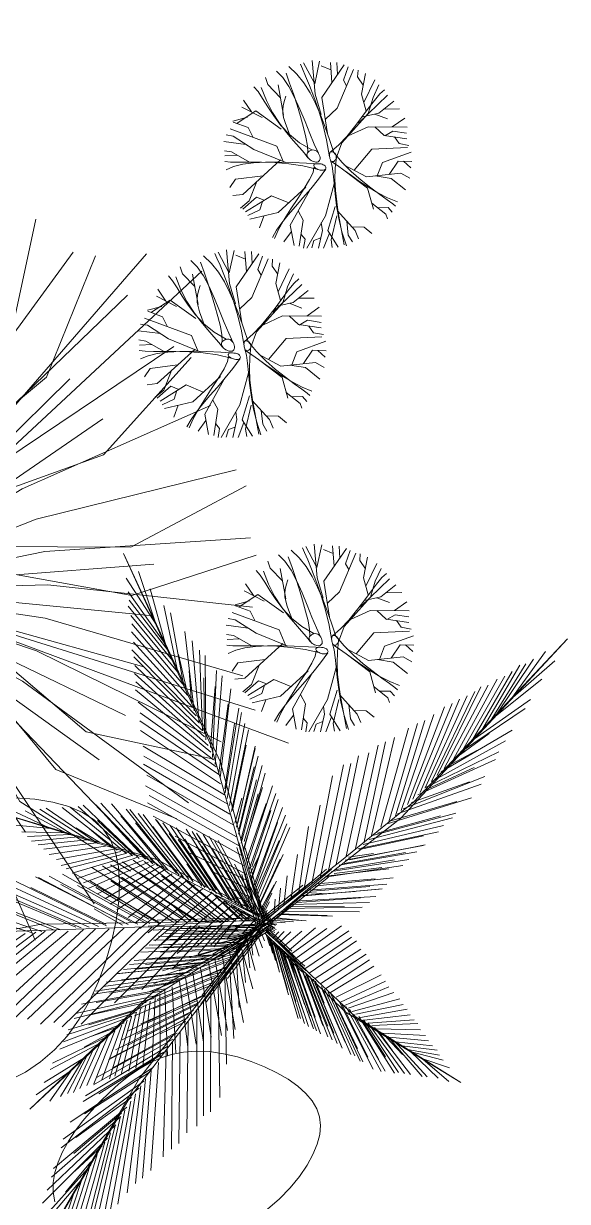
# Model space of a CAD drawing. Header units: metres. Extents: x 2 to 659295185, y -28 to 1124222152.
# Drawn here: x 658249.506 to 658249.857, y 1124156.522 to 1124157.282 of the extents above; entities that cross this region are included whole.
import ezdxf

# ---------------------------------------------------------------- set-up
doc = ezdxf.new("R2010")
doc.units = ezdxf.units.M
doc.header["$MEASUREMENT"] = 0
doc.linetypes.add('0', pattern=[0])
doc.layers.get('0').update_dxf_attribs({"linetype": 'CONTINUOUS'})
doc.layers.add('DPIC_Poligonal P1', color=7, linetype='CONTINUOUS', lineweight=50, true_color=0x46387c)

# ---------------------------------------------------------------- blocks, each defined once
blk = doc.blocks.new('JUNIPER1')
at = {"color": 104, "linetype": 'Continuous', "lineweight": 0}
for p, q in [((0.1128, 0.8098), (0.1066, 0.9591)), ((0.1137, 0.8205), (0.1389, 0.9555)), ((0.1065, 0.7399), (0.0873, 0.9053)), ((0.1082, 0.7585), (0.0949, 0.9258)), ((0.1077, 0.7531), (0.1421, 0.9)), ((0.1005, 0.6775), (0.0728, 0.8698)), ((0.1037, 0.7101), (0.0782, 0.8934)), ((0.097, 0.6428), (0.0652, 0.8493)), ((0.1, 0.6726), (0.1502, 0.8436)), ((0.0934, 0.6107), (0.0555, 0.8321)), ((0.0964, 0.6378), (0.1545, 0.818)), ((0.0869, 0.5542), (0.0354, 0.7921)), ((0.0899, 0.5785), (0.0472, 0.8063)), ((0.082, 0.5142), (0.023, 0.7534)), ((0.0846, 0.5356), (0.0306, 0.7739)), ((0.0886, 0.5678), (0.162, 0.7562)), ((0.0795, 0.4954), (0.0132, 0.7361)), ((0.0843, 0.5331), (0.1657, 0.7253)), ((0.0736, 0.4526), (-0.0041, 0.6984)), ((0.0762, 0.4714), (0.0057, 0.7157)), ((0.0996, 0.631), (0.1228, 0.7147)), ((0.0704, 0.4315), (-0.013, 0.6673)), ((0.0784, 0.4875), (0.1744, 0.6742)), ((0.0817, 0.5116), (0.1694, 0.6944)), ((0.0675, 0.4128), (-0.0212, 0.6415)), ((0.0921, 0.5883), (0.1249, 0.6632)), ((0.0641, 0.3915), (-0.031, 0.6242)), ((0.0714, 0.4381), (0.1797, 0.6252)), ((0.0837, 0.504), (0.146, 0.6265)), ((0.0566, 0.3686), (-0.0413, 0.6015)), ((0.0685, 0.4195), (0.1847, 0.605)), ((0.0786, 0.4632), (0.1587, 0.5915)), ((0.0516, 0.3386), (-0.0537, 0.5628)), ((0.0627, 0.3822), (0.1871, 0.5634)), ((0.0402, 0.2885), (-0.0738, 0.5229)), ((0.0468, 0.3152), (-0.0641, 0.5402)), ((0.066, 0.396), (0.1644, 0.5346)), ((0.0343, 0.2597), (-0.08, 0.4939)), ((0.053, 0.3265), (0.1812, 0.496)), ((0.0557, 0.3424), (0.1804, 0.5099)), ((-0.6926, 0.4194), (-0.8014, 0.4911)), ((-0.636, 0.3902), (-0.7521, 0.4753)), ((-0.5686, 0.3548), (-0.7002, 0.4642)), ((0.0276, 0.2284), (-0.0953, 0.4723)), ((0.0494, 0.308), (0.1751, 0.467)), ((0.0595, 0.3518), (0.1544, 0.4819)), ((-0.6836, 0.4147), (-0.8156, 0.4595)), ((-0.6405, 0.3926), (-0.7906, 0.4362)), ((-0.5395, 0.3393), (-0.6765, 0.4599)), ((-0.4813, 0.3074), (-0.6202, 0.4463)), ((-0.4525, 0.2912), (-0.592, 0.4395)), ((0.0222, 0.2049), (-0.0986, 0.4455)), ((0.0464, 0.2922), (0.1752, 0.4478)), ((-0.6249, 0.3845), (-0.7754, 0.4215)), ((-0.6, 0.3715), (-0.7682, 0.4083)), ((-0.4348, 0.2812), (-0.5639, 0.4327)), ((-0.4149, 0.2696), (-0.5446, 0.4309)), ((-0.3743, 0.2456), (-0.5001, 0.4195)), ((-0.3591, 0.2363), (-0.4808, 0.4177)), ((-0.3287, 0.2177), (-0.4438, 0.4059)), ((0.0152, 0.1814), (-0.1105, 0.4314)), ((0.0501, 0.2928), (0.1525, 0.4169)), ((-0.5727, 0.357), (-0.7495, 0.3946)), ((-0.5437, 0.3416), (-0.7343, 0.3799)), ((-0.5326, 0.3402), (-0.5974, 0.3924)), ((-0.498, 0.318), (-0.5519, 0.3769)), ((-0.4275, 0.2807), (-0.5128, 0.3857)), ((-0.3937, 0.2615), (-0.4779, 0.3867)), ((-0.2964, 0.197), (-0.3995, 0.3808)), ((-0.2836, 0.1887), (-0.3872, 0.3769)), ((0.0098, 0.1534), (-0.1151, 0.3939)), ((0.0381, 0.25), (0.1664, 0.3974)), ((0.0457, 0.2576), (0.1693, 0.4023)), ((-0.5169, 0.327), (-0.7226, 0.3642)), ((-0.3396, 0.2257), (-0.4265, 0.373)), ((-0.2686, 0.1788), (-0.3641, 0.3607)), ((-0.256, 0.1704), (-0.3473, 0.3543)), ((0.0293, 0.2078), (0.1604, 0.3493)), ((0.0343, 0.2315), (0.1637, 0.376)), ((0.0417, 0.2426), (0.1431, 0.3579)), ((-0.4902, 0.3124), (-0.7029, 0.347)), ((-0.4701, 0.3011), (-0.6947, 0.3301)), ((-0.4547, 0.2924), (-0.6805, 0.319)), ((-0.3033, 0.204), (-0.384, 0.3448)), ((-0.2552, 0.1743), (-0.3281, 0.3207)), ((-0.2261, 0.1578), (-0.3097, 0.3328)), ((-0.222, 0.1475), (-0.3065, 0.3281)), ((0.0247, 0.1866), (0.1577, 0.3278)), ((0.0321, 0.2152), (0.1329, 0.3261)), ((-0.4369, 0.2824), (-0.6653, 0.3043)), ((-0.2072, 0.1373), (-0.2887, 0.3181)), ((-0.2144, 0.1487), (-0.28, 0.2909)), ((-0.1883, 0.1241), (-0.2666, 0.3055)), ((-0.1714, 0.1122), (-0.2489, 0.2955)), ((0.0043, 0.1296), (-0.0943, 0.3185)), ((0.0248, 0.1896), (0.136, 0.3007)), ((0.0373, 0.2075), (0.1204, 0.2925)), ((0.0399, 0.261), (0.0829, 0.3067)), ((-0.4214, 0.2734), (-0.6536, 0.2885)), ((-0.4017, 0.2619), (-0.6384, 0.2738)), ((-0.1939, 0.1295), (-0.2558, 0.2697)), ((-0.1741, 0.1133), (-0.2327, 0.2641)), ((-0.1444, 0.0927), (-0.2153, 0.2826)), ((-0.132, 0.0838), (-0.1976, 0.2726)), ((-0.1133, 0.0701), (-0.1843, 0.265)), ((0.0135, 0.1368), (0.1553, 0.268)), ((0.017, 0.1524), (0.158, 0.2894)), ((-0.3862, 0.2528), (-0.6266, 0.2581)), ((-0.3689, 0.2423), (-0.6026, 0.2384)), ((-0.3537, 0.233), (-0.583, 0.2211)), ((-0.1853, 0.1322), (-0.2309, 0.2456)), ((-0.1515, 0.0979), (-0.2012, 0.2388)), ((-0.1127, 0.0686), (-0.1815, 0.2577)), ((-0.132, 0.0945), (-0.181, 0.2323)), ((-0.0988, 0.0594), (-0.1631, 0.2561)), ((-0.0885, 0.0516), (-0.1454, 0.2461)), ((0.0002, 0.1133), (-0.0841, 0.2589)), ((0.0068, 0.1121), (0.1478, 0.2465)), ((0.0079, 0.1132), (0.1533, 0.2519)), ((0.0191, 0.1615), (0.1247, 0.2601)), ((0.0228, 0.1405), (0.126, 0.2373)), ((-0.3363, 0.2223), (-0.5712, 0.2054)), ((-0.3189, 0.2068), (-0.5551, 0.1871)), ((-0.2311, 0.1531), (-0.2561, 0.2123)), ((-0.0969, 0.0671), (-0.1498, 0.2197)), ((-0.0762, 0.0425), (-0.1302, 0.2314)), ((-0.067, 0.0355), (-0.1183, 0.2292)), ((-0.0245, 0.0049), (0.0159, 0.2049)), ((-0.0147, 0.0125), (0.0256, 0.2125)), ((0.0004, 0.0816), (0.1501, 0.2059)), ((0.0036, 0.0948), (0.1528, 0.2273)), ((0.0087, 0.1164), (0.1054, 0.2053)), ((-0.2945, 0.1914), (-0.5257, 0.1613)), ((-0.2758, 0.1786), (-0.5095, 0.143)), ((-0.1159, 0.0719), (-0.1602, 0.2005)), ((-0.0813, 0.0432), (-0.1196, 0.1876)), ((-0.0061, 0.0909), (-0.0625, 0.1888)), ((-0.0034, 0.0661), (0.1425, 0.1855)), ((0.011, 0.0955), (0.1256, 0.2013)), ((-0.2548, 0.1628), (-0.4978, 0.1272)), ((-0.2318, 0.147), (-0.4747, 0.1111)), ((-0.0577, 0.0286), (-0.0903, 0.1661)), ((-0.0602, 0.0338), (-0.0887, 0.1525)), ((-0.0312, 0.0038), (0.0052, 0.1544)), ((-0.0063, 0.0543), (0.1447, 0.1727)), ((-0.0045, 0.0715), (0.108, 0.1597)), ((0.013, 0.1289), (0.0538, 0.1569)), ((-0.2069, 0.1294), (-0.4611, 0.0882)), ((-0.1883, 0.1159), (-0.4389, 0.0756)), ((-0.0313, 0.0167), (-0.1739, 0.1214)), ((-0.1252, 0.0806), (-0.1357, 0.1316)), ((-0.0112, 0.0696), (-0.0495, 0.1314)), ((-0.0355, 0.0047), (-0.0057, 0.1374)), ((-0.0104, 0.0117), (0.0097, 0.1201)), ((-0.0091, 0.0425), (0.0994, 0.1227)), ((-0.0055, 0.0469), (0.0881, 0.1163)), ((0.0923, -0.0174), (0.1316, 0.1182)), ((0.1097, -0.0181), (0.1533, 0.1193)), ((-0.1702, 0.1008), (-0.4307, 0.0588)), ((-0.0616, 0.0072), (-0.2607, 0.0877)), ((-0.0494, 0.0092), (-0.2425, 0.0882)), ((-0.0402, 0.0107), (-0.2369, 0.0941)), ((-0.0302, 0.0002), (-0.1904, 0.1095)), ((-0.0452, 0.0192), (-0.0627, 0.1048)), ((-0.0501, 0.0306), (-0.0608, 0.0942)), ((-0.0153, 0.0534), (-0.0437, 0.0973)), ((0.0769, -0.016), (0.1074, 0.0909)), ((0.126, -0.0208), (0.1681, 0.1114)), ((0.1412, -0.0221), (0.1836, 0.1122)), ((0.1612, -0.0236), (0.2043, 0.1024)), ((0.1794, -0.0246), (0.2227, 0.1012)), ((0.1969, -0.0265), (0.2376, 0.0954)), ((0.2117, -0.0274), (0.2556, 0.0898)), ((-0.1477, 0.0857), (-0.3997, 0.0412)), ((-0.1289, 0.0721), (-0.3269, 0.0366)), ((-0.1167, -0.0022), (-0.3156, 0.0671)), ((-0.1046, -0.0001), (-0.301, 0.0718)), ((-0.0863, 0.0031), (-0.29, 0.0754)), ((-0.0847, 0.0026), (-0.2823, 0.0728)), ((-0.0719, 0.0055), (-0.2754, 0.0829)), ((-0.1161, 0.0623), (-0.2716, 0.0265)), ((-0.1146, 0.0062), (-0.2584, 0.0581)), ((-0.0786, 0.0113), (-0.2373, 0.0695)), ((-0.0516, 0.0066), (-0.1983, 0.0687)), ((-0.031, 0.0122), (-0.1695, 0.0738)), ((-0.0366, 0.0138), (-0.1563, 0.0667)), ((-0.0316, -0.007), (-0.1502, 0.0814)), ((-0.0338, -0.0111), (-0.1391, 0.0645)), ((-0.0313, 0.0167), (-0.1187, 0.0742)), ((-0.0405, 0.0176), (-0.0525, 0.0745)), ((-0.0183, 0.0402), (-0.0372, 0.0686)), ((-0.013, 0.0266), (0.0555, 0.0737)), ((-0.0048, 0.0355), (0.0469, 0.0681)), ((0.0661, -0.0148), (0.0843, 0.0745)), ((0.2299, -0.0275), (0.2829, 0.0847)), ((0.2463, -0.0308), (0.301, 0.0791)), ((0.259, -0.0307), (0.3159, 0.0733)), ((0.2702, -0.0306), (0.3341, 0.0699)), ((0.2829, -0.0304), (0.3554, 0.0667)), ((0.2939, -0.0301), (0.3703, 0.0609)), ((-0.2224, -0.0238), (-0.4218, 0.0297)), ((-0.2018, -0.0132), (-0.3905, 0.0397)), ((-0.1909, -0.0168), (-0.3852, 0.0389)), ((-0.177, -0.0139), (-0.3706, 0.0437)), ((-0.1591, -0.0103), (-0.3523, 0.0496)), ((-0.1898, -0.0115), (-0.3426, 0.0329)), ((-0.1429, -0.0071), (-0.3376, 0.0544)), ((-0.1658, -0.0104), (-0.3155, 0.035)), ((-0.1447, -0.0081), (-0.3035, 0.0457)), ((-0.1657, -0.0037), (-0.2855, 0.0358)), ((-0.1237, -0.0035), (-0.2704, 0.0497)), ((-0.0888, 0.0027), (-0.2224, 0.0519)), ((-0.0987, 0.0482), (-0.2032, 0.0244)), ((-0.0819, 0.0357), (-0.1488, 0.018)), ((-0.0184, 0.0142), (-0.1039, 0.0542)), ((-0.0305, 0.018), (-0.0934, 0.0491)), ((-0.0156, 0.0161), (-0.0724, 0.0425)), ((-0.0096, 0.0158), (-0.0514, 0.0358)), ((-0.036, 0.0126), (-0.0441, 0.0547)), ((-0.028, 0.0055), (-0.0358, 0.035)), ((-0.0005, 0.0165), (-0.0305, 0.0292)), ((-0.0156, 0.0151), (0.0183, 0.0377)), ((0.0508, -0.0126), (0.0632, 0.0473)), ((0.308, -0.0296), (0.3854, 0.0574)), ((0.3191, -0.0292), (0.4003, 0.0516)), ((0.3314, -0.0285), (0.4154, 0.048)), ((0.3422, -0.028), (0.4277, 0.0465)), ((0.3562, -0.0272), (0.4424, 0.0385)), ((0.3746, -0.0258), (0.4606, 0.0351)), ((0.3929, -0.0245), (0.4755, 0.0294)), ((-0.2882, -0.0398), (-0.4987, 0.0019)), ((-0.2593, -0.0325), (-0.4621, 0.0138)), ((-0.2478, -0.0296), (-0.4547, 0.019)), ((-0.2341, -0.0264), (-0.4328, 0.0234)), ((-0.2679, -0.0325), (-0.4238, 0.0019)), ((-0.2259, -0.021), (-0.3846, 0.0214)), ((-0.1988, -0.019), (-0.2617, 0.0009)), ((-0.0089, 0.0174), (-0.1587, -0.0148)), ((-0.012, 0.0211), (-0.1522, -0.0032)), ((-0.0997, 0.0022), (-0.1505, 0.026)), ((0.0038, 0.012), (-0.146, -0.0202)), ((-0.0693, 0.0261), (-0.1172, 0.0123)), ((0.0102, 0.0069), (-0.1077, -0.0125)), ((-0.012, 0.0211), (-0.0917, 0.0023)), ((-0.0588, 0.0185), (-0.09, 0.009)), ((0.0133, 0.0032), (-0.0886, -0.0158)), ((-0.0243, 0.0001), (-0.0734, -0.1334)), ((-0.0195, 0.001), (-0.0665, -0.1448)), ((-0.0085, 0.0093), (-0.0555, -0.1365)), ((-0.0448, 0.0018), (-0.0479, -0.0491)), ((-0.0243, 0.0001), (-0.0478, -0.0783)), ((-0.0009, 0.0123), (-0.0431, -0.0995)), ((-0.0146, 0.0078), (-0.0405, -0.0118)), ((-0.032, 0.0037), (-0.0332, -0.0334)), ((0.0039, 0.0131), (-0.0307, -0.0847)), ((-0.0218, 0.0056), (-0.0221, -0.0189)), ((-0.019, 0.0045), (0.0039, 0.0225)), ((-0.0112, 0.0003), (0.0743, -0.0067)), ((0.0176, -0.0092), (0.0196, 0.0103)), ((0.0262, -0.0099), (0.0297, 0.0195)), ((0.0368, -0.0111), (0.043, 0.0289)), ((0.4125, -0.0228), (0.4906, 0.0258)), ((0.4309, -0.0211), (0.5059, 0.0244)), ((0.4476, -0.0195), (0.5177, 0.0185)), ((0.458, -0.0184), (0.5328, 0.0149)), ((0.4865, -0.0154), (0.5571, 0.0097)), ((-0.3279, -0.0508), (-0.5281, -0.0241)), ((-0.3147, -0.0471), (-0.5207, -0.0135)), ((-0.299, -0.0416), (-0.4627, -0.0071)), ((-0.215, -0.0276), (-0.2534, -0.1954)), ((-0.053, -0.0098), (-0.2416, -0.178)), ((-0.057, -0.0056), (-0.2336, -0.1528)), ((-0.1933, -0.023), (-0.2314, -0.1909)), ((-0.0369, -0.0098), (-0.2255, -0.178)), ((-0.1695, -0.0183), (-0.2059, -0.1963)), ((-0.1514, -0.0151), (-0.1876, -0.1903)), ((-0.0289, -0.014), (-0.1774, -0.1359)), ((-0.065, -0.0225), (-0.173, -0.0159)), ((-0.1318, -0.0131), (-0.1694, -0.1953)), ((-0.0803, -0.025), (-0.1598, -0.017)), ((-0.057, -0.0056), (-0.1573, -0.0981)), ((-0.0249, -0.0182), (-0.1533, -0.1275)), ((-0.0261, -0.0207), (-0.1486, -0.1099)), ((-0.1111, -0.0084), (-0.1437, -0.1869)), ((-0.0302, -0.0248), (-0.1359, -0.102)), ((-0.0614, -0.017), (-0.1333, -0.0131)), ((-0.0927, -0.0051), (-0.1179, -0.1457)), ((-0.0538, -0.0131), (-0.1068, -0.0091)), ((-0.0216, -0.0089), (-0.0989, -0.0629)), ((-0.0798, -0.0032), (-0.0922, -0.1182)), ((-0.0308, -0.0175), (-0.0892, -0.0563)), ((-0.0425, -0.0052), (-0.0803, -0.0052)), ((-0.0217, -0.0054), (-0.073, -0.0415)), ((-0.0615, -0.001), (-0.07, -0.0782)), ((-0.0185, -0.0004), (-0.0568, -0.0266)), ((-0.0284, -0.0234), (-0.0557, -0.0582)), ((-0.0277, -0.011), (-0.0455, -0.0375)), ((-0.0343, -0.0214), (-0.0318, -0.2283)), ((-0.0343, -0.0214), (-0.0277, -0.144)), ((-0.0299, -0.021), (-0.0209, -0.2482)), ((-0.0223, -0.0098), (-0.0133, -0.2369)), ((-0.0192, -0.0259), (0.0123, -0.0454)), ((-0.0161, -0.0065), (-0.0151, -0.1794)), ((-0.0158, -0.0161), (0.0053, -0.0286)), ((-0.004, -0.0088), (0.1219, -0.0156)), ((-0.0007, -0.0133), (0.0231, -0.03)), ((0.0061, -0.0158), (0.132, -0.0226)), ((0.0068, -0.0147), (0.04, -0.0398)), ((0.0085, -0.0195), (0.1259, -0.0305)), ((0.0085, -0.0195), (0.0756, -0.0217)), ((0.0117, -0.0163), (0.0568, -0.0497)), ((0.0142, -0.0154), (0.082, -0.0659)), ((0.024, -0.021), (0.0737, -0.0595)), ((0.0247, -0.0165), (0.1348, -0.0958)), ((0.0292, -0.0189), (0.1244, -0.0873)), ((0.0324, -0.0173), (0.1891, -0.1267)), ((0.0402, -0.0181), (0.194, -0.1232)), ((0.0422, -0.0165), (0.1589, -0.098)), ((0.0504, -0.0191), (0.2091, -0.1267)), ((0.059, -0.02), (0.2216, -0.1261)), ((0.0641, -0.0261), (0.1911, -0.1071)), ((0.0697, -0.0204), (0.228, -0.1195)), ((0.071, -0.0212), (0.2342, -0.1233)), ((0.0731, -0.0214), (0.18, -0.0898)), ((0.0821, -0.0234), (0.1225, -0.0534)), ((0.0864, -0.0227), (0.2435, -0.1228)), ((0.0965, -0.0235), (0.2559, -0.1221)), ((0.1023, -0.024), (0.2198, -0.0984)), ((0.1185, -0.0253), (0.2749, -0.1168)), ((0.12, -0.025), (0.2473, -0.1024)), ((0.132, -0.0263), (0.2874, -0.1162)), ((0.1376, -0.0277), (0.258, -0.0965)), ((0.1471, -0.0273), (0.3029, -0.1154)), ((0.1588, -0.028), (0.3153, -0.1147)), ((0.1655, -0.028), (0.216, -0.0576)), ((0.33, -0.0286), (0.4785, -0.0705)), ((0.35, -0.0275), (0.4915, -0.0633)), ((0.3626, -0.0277), (0.4212, -0.045)), ((0.3887, -0.0282), (0.4455, -0.0363)), ((0.3901, -0.0247), (0.5176, -0.0489)), ((0.4097, -0.023), (0.5275, -0.0419)), ((0.455, -0.0187), (0.5505, -0.0276)), ((0.4925, -0.0147), (0.5761, -0.0176)), ((-0.3791, -0.0663), (-0.5593, -0.0548)), ((-0.3624, -0.0612), (-0.5519, -0.0442)), ((-0.3765, -0.0622), (-0.5001, -0.0517)), ((-0.3486, -0.0531), (-0.4907, -0.0301)), ((-0.3512, -0.0578), (-0.4323, -0.1936)), ((-0.3382, -0.0538), (-0.4141, -0.1959)), ((-0.3232, -0.0495), (-0.3885, -0.193)), ((-0.3099, -0.0458), (-0.3666, -0.1913)), ((-0.2948, -0.0416), (-0.3483, -0.1935)), ((-0.104, -0.0544), (-0.348, -0.0593)), ((-0.0924, -0.0449), (-0.3411, -0.0449)), ((-0.2751, -0.0403), (-0.3264, -0.1946)), ((-0.2536, -0.0346), (-0.2935, -0.1921)), ((-0.236, -0.0309), (-0.2716, -0.1931)), ((-0.0808, -0.0354), (-0.2559, -0.0304)), ((-0.0879, -0.0369), (-0.2392, -0.0329)), ((-0.0371, -0.0498), (-0.2063, -0.1819)), ((-0.0294, -0.0295), (-0.2, -0.1582)), ((-0.0327, -0.0382), (-0.1976, -0.1659)), ((-0.0315, -0.0414), (-0.1587, -0.1373)), ((-0.0281, -0.0549), (-0.1137, -0.1746)), ((-0.082, -0.0511), (-0.0832, -0.1172)), ((-0.0282, -0.0366), (-0.083, -0.1084)), ((-0.034, -0.0487), (-0.0761, -0.0998)), ((-0.0692, -0.0402), (-0.0694, -0.0835)), ((-0.0297, -0.031), (-0.0659, -0.079)), ((-0.0299, -0.0537), (0.0327, -0.0997)), ((-0.0239, -0.0379), (0.0186, -0.066)), ((-0.0199, -0.0496), (0.0053, -0.0742)), ((0.0942, -0.0299), (0.2092, -0.1026)), ((0.1371, -0.033), (0.2332, -0.0906)), ((0.1575, -0.032), (0.2805, -0.1007)), ((0.1675, -0.0333), (0.3196, -0.1165)), ((0.1853, -0.0293), (0.3461, -0.1153)), ((0.1879, -0.0322), (0.316, -0.1006)), ((0.195, -0.0297), (0.3556, -0.1127)), ((0.2066, -0.0301), (0.3741, -0.1139)), ((0.2163, -0.0303), (0.3805, -0.1114)), ((0.2234, -0.0322), (0.3497, -0.0936)), ((0.2407, -0.0308), (0.4115, -0.1098)), ((0.2497, -0.0317), (0.3825, -0.0948)), ((0.2631, -0.0307), (0.4308, -0.1023)), ((0.2742, -0.0306), (0.4376, -0.0954)), ((0.2914, -0.0332), (0.4072, -0.0825)), ((0.3034, -0.0298), (0.4587, -0.0845)), ((0.3151, -0.032), (0.4165, -0.0673)), ((0.3176, -0.0293), (0.4655, -0.0777)), ((-0.4174, -0.0789), (-0.5887, -0.0807)), ((-0.3937, -0.0711), (-0.574, -0.0677)), ((-0.4247, -0.0813), (-0.52, -0.1894)), ((-0.4323, -0.0827), (-0.5034, -0.0805)), ((-0.4082, -0.0759), (-0.5017, -0.1944)), ((-0.3955, -0.0717), (-0.4871, -0.1924)), ((-0.3809, -0.0669), (-0.4688, -0.1919)), ((-0.3679, -0.0629), (-0.4506, -0.1941)), ((-0.1324, -0.0777), (-0.3895, -0.0931)), ((-0.1194, -0.067), (-0.3711, -0.0738)), ((-0.1408, -0.0725), (-0.3414, -0.0884)), ((-0.1068, -0.0606), (-0.2922, -0.0606)), ((-0.0458, -0.0732), (-0.2103, -0.2135)), ((-0.0408, -0.0595), (-0.2095, -0.197)), ((-0.0446, -0.072), (-0.2042, -0.2081)), ((-0.0491, -0.0624), (-0.1788, -0.1708)), ((-0.0467, -0.0755), (-0.1561, -0.1667)), ((-0.0281, -0.0685), (-0.1455, -0.2424)), ((-0.028, -0.082), (-0.1403, -0.2554)), ((-0.1191, -0.0813), (-0.1293, -0.2234)), ((-0.0306, -0.0607), (-0.1044, -0.1643)), ((-0.0981, -0.064), (-0.1017, -0.1558)), ((-0.0517, -0.0852), (-0.0978, -0.1174)), ((-0.0419, -0.0828), (0.0672, -0.175)), ((-0.0371, -0.0707), (0.0563, -0.1389)), ((-0.0196, -0.0647), (0.0184, -0.103)), ((-0.0196, -0.0833), (0.0322, -0.1377)), ((-0.4876, -0.1036), (-0.6291, -0.1185)), ((-0.4645, -0.0953), (-0.6181, -0.1067)), ((-0.5125, -0.1128), (-0.5967, -0.1926)), ((-0.4909, -0.1048), (-0.5784, -0.1894)), ((-0.4679, -0.0964), (-0.5601, -0.1889)), ((-0.4463, -0.0889), (-0.5419, -0.1911)), ((-0.4633, -0.0905), (-0.5314, -0.0989)), ((-0.1735, -0.1118), (-0.4217, -0.1317)), ((-0.1504, -0.0926), (-0.4079, -0.1172)), ((-0.1484, -0.0924), (-0.3981, -0.1161)), ((-0.1863, -0.1082), (-0.3679, -0.1241)), ((-0.1536, -0.0952), (-0.3225, -0.1082)), ((-0.1673, -0.1042), (-0.2317, -0.1003)), ((-0.0564, -0.1022), (-0.2159, -0.2398)), ((-0.0523, -0.0906), (-0.2127, -0.2248)), ((-0.1585, -0.1119), (-0.1892, -0.3778)), ((-0.0627, -0.0962), (-0.1795, -0.1947)), ((-0.0588, -0.1088), (-0.1783, -0.2093)), ((-0.1422, -0.0988), (-0.1569, -0.3102)), ((-0.0279, -0.0999), (-0.1427, -0.2797)), ((-0.0279, -0.115), (-0.1402, -0.3035)), ((-0.0257, -0.0874), (-0.1132, -0.2171)), ((-0.0482, -0.1004), (0.09, -0.2179)), ((-0.0195, -0.1078), (0.0585, -0.1953)), ((-0.5848, -0.1404), (-0.6842, -0.1638)), ((-0.5778, -0.1377), (-0.6588, -0.191)), ((-0.5408, -0.1234), (-0.6548, -0.1433)), ((-0.5443, -0.1248), (-0.6295, -0.1897)), ((-0.5321, -0.1202), (-0.6113, -0.1892)), ((-0.1887, -0.1247), (-0.4401, -0.151)), ((-0.1975, -0.1321), (-0.383, -0.1479)), ((-0.1816, -0.1314), (-0.2214, -0.4694)), ((-0.0707, -0.1429), (-0.2191, -0.2803)), ((-0.0653, -0.1273), (-0.2159, -0.2652)), ((-0.0654, -0.1294), (-0.1913, -0.24)), ((-0.0277, -0.1361), (-0.1348, -0.3301)), ((-0.0268, -0.1345), (-0.1309, -0.3226)), ((-0.0348, -0.118), (-0.1202, -0.2672)), ((-0.0276, -0.1398), (-0.0998, -0.2652)), ((-0.0627, -0.1386), (0.071, -0.2576)), ((-0.0545, -0.1207), (0.0844, -0.2443)), ((-0.0201, -0.1338), (0.0961, -0.2638)), ((-0.2421, -0.1703), (-0.4862, -0.2089)), ((-0.2218, -0.1527), (-0.4678, -0.1896)), ((-0.2241, -0.1558), (-0.4246, -0.1796)), ((-0.2506, -0.1637), (-0.4019, -0.1835)), ((-0.2324, -0.173), (-0.2767, -0.508)), ((-0.2078, -0.1551), (-0.2536, -0.5032)), ((-0.0809, -0.1738), (-0.2263, -0.3142)), ((-0.0765, -0.1603), (-0.2231, -0.2991)), ((-0.0849, -0.1701), (-0.1998, -0.2802)), ((-0.0739, -0.1488), (-0.1881, -0.2558)), ((-0.0797, -0.1454), (-0.1738, -0.2294)), ((-0.0274, -0.1631), (-0.1329, -0.3479)), ((-0.0355, -0.1699), (-0.1119, -0.3059)), ((-0.0689, -0.156), (0.067, -0.2764)), ((-0.0288, -0.1545), (-0.0615, -0.1972)), ((-0.0202, -0.1526), (0.1203, -0.3246)), ((-0.2647, -0.1901), (-0.5092, -0.233)), ((-0.2808, -0.1954), (-0.4738, -0.2311)), ((-0.2506, -0.1756), (-0.4398, -0.2073)), ((-0.2553, -0.1923), (-0.2997, -0.5321)), ((-0.0895, -0.1814), (-0.2296, -0.3184)), ((-0.083, -0.1817), (-0.1317, -0.2262)), ((-0.0271, -0.181), (-0.1304, -0.3718)), ((-0.0269, -0.1913), (-0.1052, -0.33)), ((-0.0836, -0.2), (0.0425, -0.3171)), ((-0.0767, -0.1789), (0.0496, -0.2959)), ((-0.0198, -0.1798), (0.1585, -0.3991)), ((-0.296, -0.2073), (-0.5343, -0.2549)), ((-0.2822, -0.2056), (-0.5276, -0.2523)), ((-0.2922, -0.2152), (-0.3717, -0.2271)), ((-0.2852, -0.2182), (-0.3319, -0.5418)), ((-0.0983, -0.2294), (-0.2438, -0.3843)), ((-0.0906, -0.2045), (-0.2366, -0.3504)), ((-0.0941, -0.2159), (-0.2366, -0.3631)), ((-0.0947, -0.2061), (-0.2109, -0.3224)), ((-0.0263, -0.22), (-0.1209, -0.4129)), ((-0.0256, -0.2233), (-0.1064, -0.3771)), ((-0.0912, -0.2198), (0.0314, -0.3318)), ((-0.0183, -0.2115), (0.1629, -0.4408)), ((-0.3365, -0.2546), (-0.5875, -0.315)), ((-0.3219, -0.2412), (-0.5737, -0.2957)), ((-0.3262, -0.239), (-0.5268, -0.2826)), ((-0.3125, -0.2424), (-0.3596, -0.5659)), ((-0.1015, -0.2408), (-0.243, -0.3932)), ((-0.1058, -0.2483), (-0.2136, -0.366)), ((-0.0256, -0.2442), (-0.1183, -0.4368)), ((-0.1027, -0.2584), (0.0053, -0.38)), ((-0.0266, -0.2531), (-0.0974, -0.4034)), ((-0.0968, -0.2369), (0.0196, -0.3502)), ((-0.0335, -0.2464), (-0.0934, -0.3634)), ((-0.0195, -0.2389), (0.1549, -0.4596)), ((-0.3683, -0.2841), (-0.6243, -0.3536)), ((-0.3538, -0.2704), (-0.6151, -0.3392)), ((-0.3611, -0.2835), (-0.4102, -0.59)), ((-0.3389, -0.2639), (-0.3826, -0.5756)), ((-0.1097, -0.2695), (-0.251, -0.4309)), ((-0.1135, -0.2797), (-0.2252, -0.4043)), ((-0.0248, -0.2712), (-0.1152, -0.4665)), ((-0.1114, -0.2761), (-0.0065, -0.3984)), ((-0.0293, -0.2855), (-0.0996, -0.4407)), ((-0.019, -0.2658), (0.1581, -0.4894)), ((-0.4047, -0.3184), (-0.6704, -0.4019)), ((-0.3792, -0.2905), (-0.576, -0.346)), ((-0.3882, -0.3096), (-0.4517, -0.619)), ((-0.1165, -0.2961), (-0.2487, -0.4577)), ((-0.12, -0.3094), (-0.2432, -0.4693)), ((-0.1187, -0.3047), (-0.0271, -0.4329)), ((-0.1153, -0.2913), (-0.0176, -0.4131)), ((-0.0295, -0.3028), (-0.1143, -0.4965)), ((-0.024, -0.2922), (-0.1126, -0.4903)), ((-0.0231, -0.3047), (-0.0537, -0.367)), ((-0.018, -0.3015), (0.1485, -0.5174)), ((-0.4183, -0.3296), (-0.625, -0.3909)), ((-0.4321, -0.3452), (-0.5023, -0.6431)), ((-0.413, -0.3265), (-0.4793, -0.6335)), ((-0.1282, -0.3444), (-0.2377, -0.5001)), ((-0.1283, -0.3284), (-0.2193, -0.44)), ((-0.1256, -0.333), (-0.0485, -0.4712)), ((-0.1225, -0.3197), (-0.0374, -0.4565)), ((-0.022, -0.3402), (-0.109, -0.5471)), ((-0.0253, -0.3419), (-0.0945, -0.5069)), ((-0.0168, -0.3342), (0.1495, -0.5504)), ((-0.4547, -0.3674), (-0.7072, -0.4694)), ((-0.4381, -0.3511), (-0.698, -0.4453)), ((-0.4488, -0.3615), (-0.5299, -0.6624)), ((-0.1321, -0.3615), (-0.2322, -0.5117)), ((-0.1353, -0.3766), (-0.2283, -0.531)), ((-0.1343, -0.3571), (-0.2053, -0.459)), ((-0.1325, -0.3633), (-0.0682, -0.502)), ((-0.1295, -0.35), (-0.0572, -0.4873)), ((-0.0211, -0.358), (-0.1043, -0.5677)), ((-0.0168, -0.3649), (0.1443, -0.572)), ((-0.4676, -0.3802), (-0.5622, -0.6865)), ((-0.1403, -0.4009), (-0.2244, -0.5502)), ((-0.1384, -0.3914), (-0.0825, -0.5317)), ((-0.1356, -0.3784), (-0.0769, -0.518)), ((-0.02, -0.379), (-0.1033, -0.6007)), ((-0.0189, -0.3969), (-0.0992, -0.6154)), ((-0.0158, -0.3915), (0.1397, -0.5995)), ((-0.1445, -0.4157), (-0.182, -0.4762)), ((-0.1462, -0.4309), (-0.1054, -0.5648)), ((-0.1419, -0.4085), (-0.0959, -0.545)), ((-0.0203, -0.4082), (-0.0808, -0.5772)), ((-0.0134, -0.4253), (0.137, -0.6449)), ((-0.1498, -0.4499), (-0.2166, -0.5886)), ((-0.1532, -0.4465), (-0.1801, -0.5096)), ((-0.1504, -0.4534), (-0.1165, -0.5795)), ((-0.0161, -0.4418), (-0.0928, -0.6749)), ((-0.016, -0.4576), (-0.0778, -0.6369)), ((-0.0153, -0.4522), (0.1324, -0.6724)), ((-0.1541, -0.4741), (-0.2119, -0.6041)), ((-0.1547, -0.4776), (-0.1252, -0.5956)), ((-0.0128, -0.4836), (-0.0805, -0.7188)), ((-0.0134, -0.4761), (0.1271, -0.694)), ((-0.162, -0.5209), (-0.1418, -0.624)), ((-0.1586, -0.5002), (-0.1315, -0.613)), ((-0.0111, -0.5045), (-0.0708, -0.7389)), ((-0.0117, -0.497), (0.1253, -0.7242)), ((-0.0097, -0.5208), (0.1242, -0.7604)), ((-0.1635, -0.53), (-0.2033, -0.6387)), ((-0.1641, -0.5337), (-0.1505, -0.64)), ((-0.0121, -0.5337), (-0.0587, -0.6962)), ((-0.0077, -0.5417), (0.1189, -0.782)), ((-0.1708, -0.5766), (-0.2002, -0.6744)), ((-0.1696, -0.5692), (-0.164, -0.666)), ((-0.006, -0.5596), (-0.054, -0.7899)), ((-0.0072, -0.5791), (-0.038, -0.7299)), ((-0.0052, -0.5685), (0.1165, -0.8063)), ((-0.0034, -0.5866), (-0.0443, -0.81)), ((-0.0031, -0.5894), (0.1113, -0.8279)), ((-0.0008, -0.6104), (-0.0333, -0.842)), ((-0.0005, -0.6132), (0.1088, -0.8522)), ((0.0017, -0.6339), (0.1086, -0.8732)), ((0.0034, -0.649), (-0.0223, -0.874)), ((0.0047, -0.6609), (0.1005, -0.8921)), ((0.0049, -0.6721), (-0.0089, -0.7627)), ((0.0079, -0.7203), (0.0055, -0.8173)), ((0.009, -0.6965), (0.0987, -0.9223)), ((0.0126, -0.7266), (-0.0004, -0.9381)), ((0.0133, -0.7321), (0.0935, -0.9439)), ((0.0175, -0.765), (0.01, -0.9641)), ((0.0182, -0.7705), (0.091, -0.9682)), ((0.0229, -0.8065), (0.0914, -0.9952))]:
    blk.add_line(p, q, dxfattribs=at)
at = {"color": 100, "linetype": 'Continuous', "lineweight": 0}
for p, q in [((-0.0104, 0.0117), (0.0318, 0.1922)), ((-0.0335, 0.0127), (-0.1937, 0.122)), ((-0.0128, 0.0213), (0.0326, 0.0529)), ((-0.0117, -0.0061), (-0.0087, -0.1578)), ((-0.0089, -0.0034), (0.0898, -0.0134))]:
    blk.add_line(p, q, dxfattribs=at)
for points in [[(0.1296, 1.017), (0.0822, 0.4677), (0.0305, 0.2388), (-0.0283, -0.0013)], [(0.1296, 1.017), (0.0817, 0.4163), (-0.0198, -0.0013)], [(-0.8581, 0.5026), (-0.3518, 0.2486), (-0.0232, 0.0028)], [(-0.8581, 0.5026), (-0.3964, 0.2667), (-0.2149, 0.136), (-0.0261, -0.0058)], [(-0.9375, -0.9), (-0.45, -0.3375), (-0.0375, 0)], [(-0.7117, -0.1912), (-0.3241, -0.0354), (0.0034, 0.0178)], [(-0.7117, -0.1912), (-0.3542, -0.0517), (-0.178, -0.0193), (0.0107, 0.0109)], [(-0.1903, -0.712), (-0.1323, -0.3326), (-0.0723, -0.1638), (-0.0041, 0.0147)], [(-0.1903, -0.712), (-0.1314, -0.2984), (-0.0137, 0.0118)], [(-0.9375, -0.9), (-0.4878, -0.3885), (-0.266, -0.2003), (-0.0283, -0.0067)], [(0.0715, -1.1438), (-0.0263, -0.4843), (-0.0283, -0.0046)], [(0.0715, -1.1438), (-0.0145, -0.5396), (-0.0194, -0.2779), (-0.0201, -0.0019)], [(0.6008, -0.0017), (0.296, -0.0356), (0.1483, -0.0232), (-0.0096, -0.0064)], [(0.6008, -0.0017), (0.27, -0.042), (-0.004, -0.0135)]]:
    blk.add_lwpolyline(points, dxfattribs=at)
blk = doc.blocks.new('PIEDRA5')
at = {"color": 42, "linetype": '0', "lineweight": 0}
for points in [[(-0.0988, 0.0625), (-0.0807, 0.1029), (-0.0671, 0.1452), (-0.0585, 0.1897), (-0.0554, 0.2367), (-0.058, 0.2862), (-0.0659, 0.3373), (-0.0785, 0.3887), (-0.095, 0.4394), (-0.1149, 0.4882), (-0.1375, 0.5338), (-0.1621, 0.5752), (-0.1881, 0.6112), (-0.2149, 0.6408), (-0.2426, 0.6638), (-0.2715, 0.6803), (-0.3017, 0.6902), (-0.3335, 0.6937), (-0.367, 0.6907), (-0.4024, 0.6812), (-0.44, 0.6653), (-0.4798, 0.643), (-0.5208, 0.6146)], [(0.1741, -0.1023), (0.1564, -0.0868), (0.1415, -0.0678), (0.1292, -0.0458), (0.1196, -0.0211), (0.1125, 0.0059), (0.1078, 0.0348), (0.1052, 0.0651), (0.1046, 0.0964), (0.1057, 0.1282), (0.1084, 0.1601), (0.1125, 0.1917), (0.1178, 0.2225), (0.1247, 0.2524), (0.1334, 0.2812), (0.1443, 0.3089), (0.1577, 0.3351), (0.174, 0.3598), (0.1936, 0.3829), (0.2167, 0.4042), (0.2435, 0.4235), (0.2733, 0.4407), (0.3053, 0.4557), (0.3385, 0.4682), (0.3722, 0.4783), (0.4053, 0.4856), (0.4371, 0.4901), (0.4667, 0.4917), (0.4932, 0.4901), (0.5168, 0.4853), (0.5374, 0.4772), (0.5552, 0.4656), (0.5703, 0.4506), (0.5827, 0.4319), (0.5926, 0.4095), (0.6, 0.3833), (0.605, 0.3534), (0.6074, 0.3202), (0.6069, 0.2845), (0.6031, 0.2469), (0.5958, 0.2081)]]:
    blk.add_lwpolyline(points, dxfattribs=at)
blk = doc.blocks.new('FRESNO2')
at = {"color": 104, "linetype": '0', "lineweight": 0}
for p, q in [((-0.033, 1.482), (-0.01, 1.605)), ((0.095, 1.53), (0.146, 1.61)), ((-0.908, 1.166), (-0.896, 1.356)), ((-0.7, 1.27), (-0.729, 1.463)), ((-0.504, 1.184), (-0.502, 1.536)), ((0.096, 1.329), (-0.033, 1.482)), ((0.096, 1.19), (0.095, 1.53)), ((0.547, 1.358), (0.55, 1.55)), ((0.689, 1.168), (0.547, 1.358)), ((0.704, 1.26), (0.789, 1.415)), ((0.856, 1.214), (0.908, 1.36)), ((-0.637, 0.866), (-1.138, 1.175)), ((-0.847, 1.083), (-1.004, 1.296)), ((-0.234, 0.798), (-0.7, 1.27)), ((-0.353, 0.918), (-0.504, 1.184)), ((-0.077, 0.948), (0.165, 1.285)), ((0.619, 0.765), (0.704, 1.26)), ((0.665, 1.029), (0.856, 1.214)), ((1.031, 0.855), (1.156, 1.203)), ((-1.066, 0.57), (-1.284, 0.948)), ((-1.12, 0.892), (-1.211, 1.061)), ((-0.71, 0.549), (-1.161, 1.062)), ((-0.539, 1.107), (-0.847, 1.083)), ((-0.379, 0.945), (-0.637, 0.866)), ((-0.068, 0.411), (-0.077, 0.948)), ((0.705, 0.813), (1.133, 1.013)), ((1.051, 0.911), (1.346, 0.999)), ((1.091, 0.772), (1.406, 0.921)), ((1.133, 1.013), (1.229, 1.121)), ((-1.006, 0.225), (-1.466, 0.816)), ((-1.236, 0.649), (-1.367, 0.88)), ((-1.166, 0.743), (-1.12, 0.892)), ((-0.147, 0.315), (-0.234, 0.798)), ((0.585, 0.677), (1.031, 0.855)), ((0.838, 0.641), (1.548, 0.747)), ((0.993, 0.664), (1.091, 0.772)), ((1.225, 0.835), (1.344, 0.762)), ((1.344, 0.762), (1.48, 0.819)), ((1.43, 0.616), (1.585, 0.701)), ((-1.458, 0.253), (-1.648, 0.487)), ((-1.29, 0.59), (-1.571, 0.673)), ((-1.065, 0.585), (-1.236, 0.649)), ((-1.084, 0.325), (-1.066, 0.57)), ((-0.187, 0.532), (-0.71, 0.549)), ((0.252, 0.393), (0.838, 0.641)), ((1.166, 0.36), (1.607, 0.611)), ((1.395, 0.224), (1.655, 0.522)), ((1.407, 0.497), (1.43, 0.616)), ((-1.337, 0.225), (-1.693, 0.309)), ((-1.275, 0.176), (-1.353, 0.425)), ((1.086, 0.175), (1.166, 0.36)), ((1.476, 0.317), (1.725, 0.329)), ((-0.945, 0.036), (-1.708, 0.141)), ((-1.214, 0.011), (-1.414, -0.259)), ((-1.084, 0.025), (-1.337, 0.225)), ((-0.632, 0.037), (-1.006, 0.225)), ((0.641, 0.01), (1.352, -0.104)), ((0.651, 0.106), (1.395, 0.224)), ((-1.316, -0.127), (-1.788, -0.233)), ((1.081, -0.06), (1.177, -0.403)), ((1.352, -0.104), (1.787, -0.45)), ((1.575, -0.281), (1.805, -0.203)), ((-1.414, -0.259), (-1.772, -0.446)), ((-1.572, -0.342), (-1.627, -0.524)), ((-0.42, -0.303), (-0.892, -0.818)), ((1.177, -0.403), (1.727, -0.604)), ((1.37, -0.474), (1.53, -0.413)), ((1.53, -0.413), (1.758, -0.525)), ((-1.627, -0.524), (-1.735, -0.598)), ((-0.916, -0.458), (-1.692, -0.671)), ((-1.362, -0.581), (-1.409, -0.698)), ((-0.604, -0.503), (-0.916, -0.458)), ((-0.628, -0.624), (-0.864, -0.957)), ((0.532, -0.623), (0.372, -0.91)), ((0.51, -0.587), (0.694, -1.218)), ((1.332, -0.46), (1.379, -0.617)), ((1.379, -0.617), (1.72, -0.678)), ((-1.409, -0.698), (-1.664, -0.784)), ((-0.892, -0.818), (-1.651, -0.869)), ((-1.428, -0.854), (-1.6, -1.007)), ((-1.238, -0.841), (-1.523, -1.105)), ((0.533, -0.694), (1.5, -0.854)), ((0.978, -0.768), (1.359, -1.14)), ((1.137, -0.794), (1.519, -0.679)), ((1.5, -0.854), (1.637, -0.988)), ((1.519, -0.679), (1.731, -0.723)), ((-1.418, -1.008), (-1.362, -1.201)), ((-1.015, -1.086), (-1.411, -1.279)), ((-0.864, -0.957), (-1.334, -1.402)), ((-1.026, -1.111), (-1.194, -1.501)), ((0.372, -0.91), (0.669, -1.819)), ((-0.172, -1.18), (-0.562, -1.624)), ((0.694, -1.218), (0.74, -1.692)), ((0.936, -1.133), (0.998, -1.529)), ((1.359, -1.14), (1.549, -1.127)), ((-0.402, -1.442), (-0.448, -1.78)), ((0.114, -1.476), (0.2, -1.902)), ((0.524, -1.375), (0.432, -1.566)), ((0.432, -1.566), (0.527, -1.854)), ((0.712, -1.399), (0.932, -1.762)), ((0.978, -1.401), (1.133, -1.579)), ((0.998, -1.529), (1.062, -1.647)), ((-0.448, -1.78), (-0.524, -1.899)), ((0.16, -1.704), (0.077, -1.964)), ((0.287, -1.701), (0.517, -1.871)), ((0.74, -1.692), (0.804, -1.81))]:
    blk.add_line(p, q, dxfattribs=at)
at = {"color": 100, "linetype": '0', "lineweight": 0}
for points in [[(-0.213, 0.015), (-0.163, 0.255), (-0.134, 0.506), (-0.122, 0.756), (-0.122, 0.993), (-0.128, 1.206), (-0.136, 1.382), (-0.141, 1.512), (-0.139, 1.582)], [(-0.049, 0.1), (-0.059, 0.225), (-0.066, 0.379), (-0.074, 0.555), (-0.085, 0.747), (-0.103, 0.949), (-0.131, 1.156), (-0.171, 1.362), (-0.226, 1.56)], [(-0.175, 0.11), (0.009, 0.226), (0.18, 0.355), (0.34, 0.495), (0.492, 0.644), (0.637, 0.797), (0.776, 0.955), (0.913, 1.113), (1.049, 1.269)], [(-0.058, 0.057), (0.013, 0.152), (0.117, 0.261), (0.246, 0.386), (0.394, 0.528), (0.554, 0.691), (0.719, 0.874), (0.883, 1.081), (1.038, 1.313)], [(-0.157, 0.12), (-0.454, 0.023), (-1.207, 0.071), (-1.502, -0.047), (-1.764, -0.111)], [(-0.166, -0.042), (-0.379, -0.001), (-0.606, 0.019), (-0.839, 0.023), (-1.067, 0.019), (-1.282, 0.011), (-1.475, 0.007), (-1.635, 0.011), (-1.753, 0.031)], [(-0.098, 0.003), (-0.314, -0.241), (-0.504, -0.486), (-0.67, -0.723), (-0.811, -0.946), (-0.928, -1.146), (-1.021, -1.315), (-1.092, -1.447), (-1.14, -1.534)], [(-0.213, 0.015), (-0.353, -0.202), (-0.489, -0.416), (-0.616, -0.629), (-0.729, -0.84), (-0.825, -1.05), (-0.9, -1.259), (-0.948, -1.468), (-0.966, -1.677)], [(0.136, 0.094), (0.373, 0.102), (0.607, 0.1), (0.836, 0.091), (1.055, 0.08), (1.264, 0.072), (1.459, 0.071), (1.637, 0.081), (1.795, 0.107)], [(0.248, -0.105), (0.333, -0.058), (0.482, -0.025), (0.678, 0), (0.904, 0.021), (1.144, 0.042), (1.382, 0.068), (1.601, 0.103), (1.784, 0.151)], [(-0.019, -0.208), (-0.105, -0.376), (-0.213, -0.57), (-0.335, -0.782), (-0.457, -1.004), (-0.571, -1.226), (-0.665, -1.44), (-0.728, -1.638), (-0.749, -1.809)], [(0.112, -0.038), (0.274, -0.269), (0.434, -0.492), (0.592, -0.703), (0.748, -0.896), (0.899, -1.067), (1.047, -1.21), (1.19, -1.322), (1.327, -1.396)], [(0.238, -0.042), (0.355, -0.29), (0.493, -0.526), (0.643, -0.749), (0.795, -0.953), (0.938, -1.135), (1.062, -1.292), (1.159, -1.42), (1.218, -1.515)], [(0.096, -0.375), (0.002, -0.461), (-0.108, -0.584), (-0.228, -0.737), (-0.355, -0.911), (-0.484, -1.097), (-0.61, -1.287), (-0.728, -1.472), (-0.835, -1.645)], [(0.176, -0.308), (0.15, -0.415), (0.123, -0.559), (0.092, -0.734), (0.05, -0.934), (-0.006, -1.151), (-0.084, -1.38), (-0.188, -1.613), (-0.323, -1.844)], [(0.013, -0.345), (0.051, -0.612), (0.047, -0.865), (0.012, -1.102), (-0.045, -1.321), (-0.11, -1.519), (-0.173, -1.694), (-0.223, -1.844), (-0.248, -1.965)]]:
    blk.add_lwpolyline(points, dxfattribs=at)
for points in [[(-0.169, -0.039), (-0.153, -0.036), (-0.137, -0.028), (-0.119, -0.016), (-0.102, -0.001), (-0.087, 0.015), (-0.073, 0.032), (-0.062, 0.05), (-0.055, 0.066), (-0.053, 0.081), (-0.054, 0.094), (-0.059, 0.104), (-0.067, 0.113), (-0.077, 0.12), (-0.089, 0.125), (-0.103, 0.128), (-0.117, 0.128), (-0.131, 0.127), (-0.145, 0.123), (-0.159, 0.117), (-0.172, 0.109), (-0.184, 0.099), (-0.194, 0.088), (-0.202, 0.075), (-0.208, 0.06), (-0.212, 0.043), (-0.213, 0.026), (-0.211, 0.01), (-0.208, -0.006), (-0.201, -0.019), (-0.193, -0.03), (-0.182, -0.037)], [(0.094, 0.025), (0.098, 0.004), (0.105, -0.018), (0.115, -0.041), (0.128, -0.064), (0.142, -0.085), (0.157, -0.104), (0.171, -0.119), (0.186, -0.13), (0.198, -0.136), (0.21, -0.136), (0.22, -0.133), (0.228, -0.125), (0.234, -0.113), (0.238, -0.099), (0.239, -0.082), (0.239, -0.063), (0.236, -0.043), (0.23, -0.021), (0.223, 0), (0.214, 0.02), (0.203, 0.04), (0.191, 0.057), (0.178, 0.071), (0.165, 0.081), (0.151, 0.087), (0.138, 0.089), (0.125, 0.087), (0.114, 0.081), (0.104, 0.072), (0.098, 0.059), (0.094, 0.044)], [(-0.025, -0.282), (-0.015, -0.305), (-0.001, -0.326), (0.018, -0.343), (0.039, -0.357), (0.062, -0.367), (0.085, -0.372), (0.108, -0.373), (0.128, -0.368), (0.144, -0.358), (0.158, -0.343), (0.168, -0.324), (0.174, -0.303), (0.178, -0.279), (0.179, -0.254), (0.177, -0.228), (0.172, -0.203), (0.165, -0.179), (0.156, -0.157), (0.144, -0.138), (0.131, -0.122), (0.116, -0.11), (0.099, -0.103), (0.082, -0.102), (0.064, -0.106), (0.045, -0.116), (0.027, -0.132), (0.01, -0.153), (-0.005, -0.176), (-0.017, -0.202), (-0.024, -0.229), (-0.027, -0.256)]]:
    blk.add_lwpolyline(points, close=True, dxfattribs=at)
at = {"color": 3, "linetype": '0', "lineweight": 0}
blk.add_lwpolyline([(0.075, -0.814), (-0.012, -0.96), (-0.082, -1.071), (-0.14, -1.154), (-0.193, -1.215), (-0.247, -1.261), (-0.309, -1.299), (-0.386, -1.334), (-0.484, -1.374)], dxfattribs=at)
at = {"color": 104, "linetype": '0', "lineweight": 0}
blk.add_lwpolyline([(0.065, -1.049), (0.093, -1.65), (0.496, -1.784)], dxfattribs=at)
blk = doc.blocks.new('PINO1')
at = {"color": 100, "linetype": '0', "lineweight": 0}
for p, q in [((0.0243, 0.0255), (0.1947, 1.1345)), ((0.0122, 0), (0.0608, 1.0835)), ((0.0108, -0.0141), (0.1042, 0.7253)), ((0.0084, -0.0136), (0.2288, 0.6983)), ((0.0021, -0.0099), (0.5489, 0.4964)), ((0.0005, -0.008), (0.627, 0.3957)), ((0.0061, 0), (0.9673, 0.3697)), ((0.0243, 0.0127), (1.0829, 0.3569)), ((-0.0007, -0.0059), (0.6864, 0.2829)), ((-0.0015, -0.0035), (0.7253, 0.1615)), ((-0.0019, -0.0011), (0.7425, 0.0353)), ((-0.0014, 0.0038), (0.7105, -0.2166))]:
    blk.add_line(p, q, dxfattribs=at)
at = {"color": 104, "linetype": '0', "lineweight": 0}
for points in [[(-0.0001, 0.0577), (-0.0182, 0.3391), (0.0562, 0.6927), (-0.0342, 1.0014)], [(-0.008, 0.058), (-0.0747, 0.332), (-0.0628, 0.6932), (-0.2054, 0.9815)], [(0.0115, 0.0348), (-0.0637, 0.4679), (-0.083, 0.9746)], [(0.0175, 0.0334), (0.0186, 0.4729), (0.0876, 0.9752)], [(0.0149, 0.0529), (0.0942, 0.3235), (0.285, 0.6304), (0.3057, 0.9514)], [(0.0231, 0.0309), (0.1005, 0.4635), (0.2557, 0.9463)], [(0.0282, 0.0275), (0.1796, 0.4401), (0.4162, 0.8885)], [(0.0273, 0.0434), (0.1944, 0.2705), (0.4787, 0.4936), (0.6079, 0.7882)], [(0.0326, 0.0232), (0.2534, 0.4033), (0.5643, 0.8038)], [(0.0322, 0.0371), (0.2361, 0.2318), (0.5548, 0.4021), (0.7332, 0.6698)], [(0.0362, 0.0182), (0.3196, 0.3542), (0.6954, 0.6947)], [(0.0389, 0.0127), (0.3764, 0.2944), (0.8056, 0.5644)], [(0.0407, 0.0068), (0.4219, 0.2256), (0.8914, 0.417)], [(0.0413, 0.0007), (0.4547, 0.15), (0.9504, 0.2569)], [(0.0392, 0.0147), (0.3132, 0.0813), (0.6743, 0.0695), (0.9627, 0.2121)], [(0.0409, -0.0054), (0.474, 0.0698), (0.9807, 0.0891)], [(0.0389, 0.0068), (0.3202, 0.0248), (0.6738, -0.0495), (0.9826, 0.0408)], [(0.0335, -0.0221), (0.4462, -0.1735), (0.8946, -0.4102)], [(0.037, -0.017), (0.4696, -0.0944), (0.9523, -0.2496)], [(0.0371, -0.0009), (0.3174, -0.032), (0.6527, -0.1666), (0.9725, -0.1313)], [(0.0394, -0.0114), (0.479, -0.0125), (0.9813, -0.0815)]]:
    blk.add_lwpolyline(points, dxfattribs=at)

msp = doc.modelspace()

# ---------------------------------------------------------------- block references
at = {"layer": 'DPIC_Poligonal P1', "lineweight": 0, "xscale": 0.2624999998370828, "yscale": 0.2624999998370828, "zscale": 0.2624999998370828, "rotation": 321.6262079768554}
for name, p in [('PINO1', (658249.39597, 1124156.9205)), ('JUNIPER1', (658249.6649, 1124156.69674)), ('PIEDRA5', (658249.50681, 1124156.57093))]:
    msp.add_blockref(name, p, dxfattribs=at)
at = {"layer": 'DPIC_Poligonal P1', "lineweight": 5, "xscale": 0.03375000004990154, "yscale": 0.03375000004990154, "zscale": 0.03375000004990154, "rotation": 231.6262079568539}
for p in [(658249.70136, 1124157.1937), (658249.64606, 1124157.07153), (658249.70274, 1124156.88143)]:
    msp.add_blockref('FRESNO2', p, dxfattribs=at)

doc.saveas('drawing.dxf')
